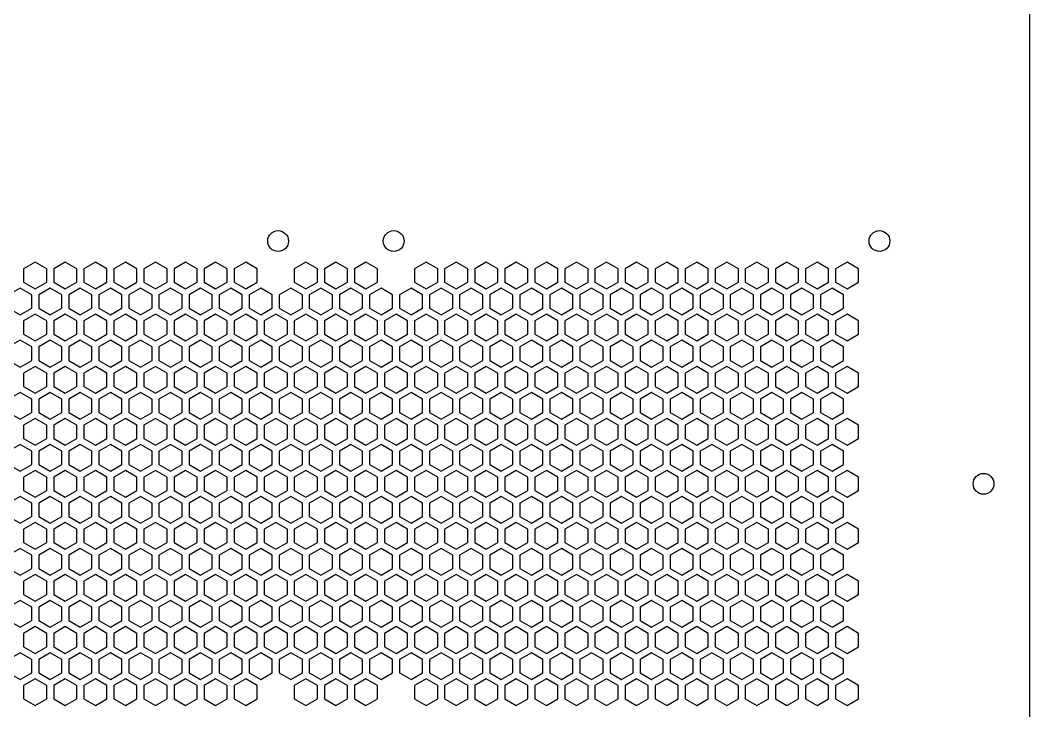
# Model space of a CAD drawing. Header units: millimetres. Extents: x 0 to 430, y 0 to 500.
# Drawn here: x 211.8 to 430, y 200.9 to 350.3 of the extents above; entities that cross this region are included whole.
import ezdxf

# ---------------------------------------------------------------- set-up
doc = ezdxf.new("R2010")
doc.units = ezdxf.units.MM
doc.layers.add('CUT', color=1, linetype='CONTINUOUS')

msp = doc.modelspace()

# ---------------------------------------------------------------- linework, layer by layer
at = {"layer": 'CUT'}
msp.add_line((430, 0), (430, 500), dxfattribs=at)
for points in [[(217.5, 296.4767), (215, 297.9201), (212.5, 296.4767), (212.5, 293.5899), (215, 292.1466), (217.5, 293.5899)], [(224, 296.4767), (221.5, 297.9201), (219, 296.4767), (219, 293.5899), (221.5, 292.1466), (224, 293.5899)], [(230.5, 296.4767), (228, 297.9201), (225.5, 296.4767), (225.5, 293.5899), (228, 292.1466), (230.5, 293.5899)], [(237, 296.4767), (234.5, 297.9201), (232, 296.4767), (232, 293.5899), (234.5, 292.1466), (237, 293.5899)], [(243.5, 296.4767), (241, 297.9201), (238.5, 296.4767), (238.5, 293.5899), (241, 292.1466), (243.5, 293.5899)], [(250, 296.4767), (247.5, 297.9201), (245, 296.4767), (245, 293.5899), (247.5, 292.1466), (250, 293.5899)], [(256.5, 296.4767), (254, 297.9201), (251.5, 296.4767), (251.5, 293.5899), (254, 292.1466), (256.5, 293.5899)], [(263, 296.4767), (260.5, 297.9201), (258, 296.4767), (258, 293.5899), (260.5, 292.1466), (263, 293.5899)], [(276, 296.4767), (273.5, 297.9201), (271, 296.4767), (271, 293.5899), (273.5, 292.1466), (276, 293.5899)], [(282.5, 296.4767), (280, 297.9201), (277.5, 296.4767), (277.5, 293.5899), (280, 292.1466), (282.5, 293.5899)], [(289, 296.4767), (286.5, 297.9201), (284, 296.4767), (284, 293.5899), (286.5, 292.1466), (289, 293.5899)], [(302, 296.4767), (299.5, 297.9201), (297, 296.4767), (297, 293.5899), (299.5, 292.1466), (302, 293.5899)], [(308.5, 296.4767), (306, 297.9201), (303.5, 296.4767), (303.5, 293.5899), (306, 292.1466), (308.5, 293.5899)], [(315, 296.4767), (312.5, 297.9201), (310, 296.4767), (310, 293.5899), (312.5, 292.1466), (315, 293.5899)], [(321.5, 296.4767), (319, 297.9201), (316.5, 296.4767), (316.5, 293.5899), (319, 292.1466), (321.5, 293.5899)], [(328, 296.4767), (325.5, 297.9201), (323, 296.4767), (323, 293.5899), (325.5, 292.1466), (328, 293.5899)], [(334.5, 296.4767), (332, 297.9201), (329.5, 296.4767), (329.5, 293.5899), (332, 292.1466), (334.5, 293.5899)], [(341, 296.4767), (338.5, 297.9201), (336, 296.4767), (336, 293.5899), (338.5, 292.1466), (341, 293.5899)], [(347.5, 296.4767), (345, 297.9201), (342.5, 296.4767), (342.5, 293.5899), (345, 292.1466), (347.5, 293.5899)], [(354, 296.4767), (351.5, 297.9201), (349, 296.4767), (349, 293.5899), (351.5, 292.1466), (354, 293.5899)], [(360.5, 296.4767), (358, 297.9201), (355.5, 296.4767), (355.5, 293.5899), (358, 292.1466), (360.5, 293.5899)], [(367, 296.4767), (364.5, 297.9201), (362, 296.4767), (362, 293.5899), (364.5, 292.1466), (367, 293.5899)], [(373.5, 296.4767), (371, 297.9201), (368.5, 296.4767), (368.5, 293.5899), (371, 292.1466), (373.5, 293.5899)], [(380, 296.4767), (377.5, 297.9201), (375, 296.4767), (375, 293.5899), (377.5, 292.1466), (380, 293.5899)], [(386.5, 296.4767), (384, 297.9201), (381.5, 296.4767), (381.5, 293.5899), (384, 292.1466), (386.5, 293.5899)], [(393, 296.4767), (390.5, 297.9201), (388, 296.4767), (388, 293.5899), (390.5, 292.1466), (393, 293.5899)], [(214.25, 290.8475), (211.75, 292.2909), (209.25, 290.8475), (209.25, 287.9608), (211.75, 286.5174), (214.25, 287.9608)], [(220.75, 290.8475), (218.25, 292.2909), (215.75, 290.8475), (215.75, 287.9608), (218.25, 286.5174), (220.75, 287.9608)], [(227.25, 290.8475), (224.75, 292.2909), (222.25, 290.8475), (222.25, 287.9608), (224.75, 286.5174), (227.25, 287.9608)], [(233.75, 290.8475), (231.25, 292.2909), (228.75, 290.8475), (228.75, 287.9608), (231.25, 286.5174), (233.75, 287.9608)], [(240.25, 290.8475), (237.75, 292.2909), (235.25, 290.8475), (235.25, 287.9608), (237.75, 286.5174), (240.25, 287.9608)], [(246.75, 290.8475), (244.25, 292.2909), (241.75, 290.8475), (241.75, 287.9608), (244.25, 286.5174), (246.75, 287.9608)], [(253.25, 290.8475), (250.75, 292.2909), (248.25, 290.8475), (248.25, 287.9608), (250.75, 286.5174), (253.25, 287.9608)], [(259.75, 290.8475), (257.25, 292.2909), (254.75, 290.8475), (254.75, 287.9608), (257.25, 286.5174), (259.75, 287.9608)], [(266.25, 290.8475), (263.75, 292.2909), (261.25, 290.8475), (261.25, 287.9608), (263.75, 286.5174), (266.25, 287.9608)], [(272.75, 290.8475), (270.25, 292.2909), (267.75, 290.8475), (267.75, 287.9608), (270.25, 286.5174), (272.75, 287.9608)], [(279.25, 290.8475), (276.75, 292.2909), (274.25, 290.8475), (274.25, 287.9608), (276.75, 286.5174), (279.25, 287.9608)], [(285.75, 290.8475), (283.25, 292.2909), (280.75, 290.8475), (280.75, 287.9608), (283.25, 286.5174), (285.75, 287.9608)], [(292.25, 290.8475), (289.75, 292.2909), (287.25, 290.8475), (287.25, 287.9608), (289.75, 286.5174), (292.25, 287.9608)], [(298.75, 290.8475), (296.25, 292.2909), (293.75, 290.8475), (293.75, 287.9608), (296.25, 286.5174), (298.75, 287.9608)], [(305.25, 290.8475), (302.75, 292.2909), (300.25, 290.8475), (300.25, 287.9608), (302.75, 286.5174), (305.25, 287.9608)], [(311.75, 290.8475), (309.25, 292.2909), (306.75, 290.8475), (306.75, 287.9608), (309.25, 286.5174), (311.75, 287.9608)], [(318.25, 290.8475), (315.75, 292.2909), (313.25, 290.8475), (313.25, 287.9608), (315.75, 286.5174), (318.25, 287.9608)], [(324.75, 290.8475), (322.25, 292.2909), (319.75, 290.8475), (319.75, 287.9608), (322.25, 286.5174), (324.75, 287.9608)], [(331.25, 290.8475), (328.75, 292.2909), (326.25, 290.8475), (326.25, 287.9608), (328.75, 286.5174), (331.25, 287.9608)], [(337.75, 290.8475), (335.25, 292.2909), (332.75, 290.8475), (332.75, 287.9608), (335.25, 286.5174), (337.75, 287.9608)], [(344.25, 290.8475), (341.75, 292.2909), (339.25, 290.8475), (339.25, 287.9608), (341.75, 286.5174), (344.25, 287.9608)], [(350.75, 290.8475), (348.25, 292.2909), (345.75, 290.8475), (345.75, 287.9608), (348.25, 286.5174), (350.75, 287.9608)], [(357.25, 290.8475), (354.75, 292.2909), (352.25, 290.8475), (352.25, 287.9608), (354.75, 286.5174), (357.25, 287.9608)], [(363.75, 290.8475), (361.25, 292.2909), (358.75, 290.8475), (358.75, 287.9608), (361.25, 286.5174), (363.75, 287.9608)], [(370.25, 290.8475), (367.75, 292.2909), (365.25, 290.8475), (365.25, 287.9608), (367.75, 286.5174), (370.25, 287.9608)], [(376.75, 290.8475), (374.25, 292.2909), (371.75, 290.8475), (371.75, 287.9608), (374.25, 286.5174), (376.75, 287.9608)], [(383.25, 290.8475), (380.75, 292.2909), (378.25, 290.8475), (378.25, 287.9608), (380.75, 286.5174), (383.25, 287.9608)], [(389.75, 290.8475), (387.25, 292.2909), (384.75, 290.8475), (384.75, 287.9608), (387.25, 286.5174), (389.75, 287.9608)], [(217.5, 285.2184), (215, 286.6617), (212.5, 285.2184), (212.5, 282.3316), (215, 280.8882), (217.5, 282.3316)], [(224, 285.2184), (221.5, 286.6617), (219, 285.2184), (219, 282.3316), (221.5, 280.8882), (224, 282.3316)], [(230.5, 285.2184), (228, 286.6617), (225.5, 285.2184), (225.5, 282.3316), (228, 280.8882), (230.5, 282.3316)], [(237, 285.2184), (234.5, 286.6617), (232, 285.2184), (232, 282.3316), (234.5, 280.8882), (237, 282.3316)], [(243.5, 285.2184), (241, 286.6617), (238.5, 285.2184), (238.5, 282.3316), (241, 280.8882), (243.5, 282.3316)], [(250, 285.2184), (247.5, 286.6617), (245, 285.2184), (245, 282.3316), (247.5, 280.8882), (250, 282.3316)], [(256.5, 285.2184), (254, 286.6617), (251.5, 285.2184), (251.5, 282.3316), (254, 280.8882), (256.5, 282.3316)], [(263, 285.2184), (260.5, 286.6617), (258, 285.2184), (258, 282.3316), (260.5, 280.8882), (263, 282.3316)], [(269.5, 285.2184), (267, 286.6617), (264.5, 285.2184), (264.5, 282.3316), (267, 280.8882), (269.5, 282.3316)], [(276, 285.2184), (273.5, 286.6617), (271, 285.2184), (271, 282.3316), (273.5, 280.8882), (276, 282.3316)], [(282.5, 285.2184), (280, 286.6617), (277.5, 285.2184), (277.5, 282.3316), (280, 280.8882), (282.5, 282.3316)], [(289, 285.2184), (286.5, 286.6617), (284, 285.2184), (284, 282.3316), (286.5, 280.8882), (289, 282.3316)], [(295.5, 285.2184), (293, 286.6617), (290.5, 285.2184), (290.5, 282.3316), (293, 280.8882), (295.5, 282.3316)], [(302, 285.2184), (299.5, 286.6617), (297, 285.2184), (297, 282.3316), (299.5, 280.8882), (302, 282.3316)], [(308.5, 285.2184), (306, 286.6617), (303.5, 285.2184), (303.5, 282.3316), (306, 280.8882), (308.5, 282.3316)], [(315, 285.2184), (312.5, 286.6617), (310, 285.2184), (310, 282.3316), (312.5, 280.8882), (315, 282.3316)], [(321.5, 285.2184), (319, 286.6617), (316.5, 285.2184), (316.5, 282.3316), (319, 280.8882), (321.5, 282.3316)], [(328, 285.2184), (325.5, 286.6617), (323, 285.2184), (323, 282.3316), (325.5, 280.8882), (328, 282.3316)], [(334.5, 285.2184), (332, 286.6617), (329.5, 285.2184), (329.5, 282.3316), (332, 280.8882), (334.5, 282.3316)], [(341, 285.2184), (338.5, 286.6617), (336, 285.2184), (336, 282.3316), (338.5, 280.8882), (341, 282.3316)], [(347.5, 285.2184), (345, 286.6617), (342.5, 285.2184), (342.5, 282.3316), (345, 280.8882), (347.5, 282.3316)], [(354, 285.2184), (351.5, 286.6617), (349, 285.2184), (349, 282.3316), (351.5, 280.8882), (354, 282.3316)], [(360.5, 285.2184), (358, 286.6617), (355.5, 285.2184), (355.5, 282.3316), (358, 280.8882), (360.5, 282.3316)], [(367, 285.2184), (364.5, 286.6617), (362, 285.2184), (362, 282.3316), (364.5, 280.8882), (367, 282.3316)], [(373.5, 285.2184), (371, 286.6617), (368.5, 285.2184), (368.5, 282.3316), (371, 280.8882), (373.5, 282.3316)], [(380, 285.2184), (377.5, 286.6617), (375, 285.2184), (375, 282.3316), (377.5, 280.8882), (380, 282.3316)], [(386.5, 285.2184), (384, 286.6617), (381.5, 285.2184), (381.5, 282.3316), (384, 280.8882), (386.5, 282.3316)], [(393, 285.2184), (390.5, 286.6617), (388, 285.2184), (388, 282.3316), (390.5, 280.8882), (393, 282.3316)], [(214.25, 279.5892), (211.75, 281.0326), (209.25, 279.5892), (209.25, 276.7024), (211.75, 275.2591), (214.25, 276.7024)], [(220.75, 279.5892), (218.25, 281.0326), (215.75, 279.5892), (215.75, 276.7024), (218.25, 275.2591), (220.75, 276.7024)], [(227.25, 279.5892), (224.75, 281.0326), (222.25, 279.5892), (222.25, 276.7024), (224.75, 275.2591), (227.25, 276.7024)], [(233.75, 279.5892), (231.25, 281.0326), (228.75, 279.5892), (228.75, 276.7024), (231.25, 275.2591), (233.75, 276.7024)], [(240.25, 279.5892), (237.75, 281.0326), (235.25, 279.5892), (235.25, 276.7024), (237.75, 275.2591), (240.25, 276.7024)], [(246.75, 279.5892), (244.25, 281.0326), (241.75, 279.5892), (241.75, 276.7024), (244.25, 275.2591), (246.75, 276.7024)], [(253.25, 279.5892), (250.75, 281.0326), (248.25, 279.5892), (248.25, 276.7024), (250.75, 275.2591), (253.25, 276.7024)], [(259.75, 279.5892), (257.25, 281.0326), (254.75, 279.5892), (254.75, 276.7024), (257.25, 275.2591), (259.75, 276.7024)], [(266.25, 279.5892), (263.75, 281.0326), (261.25, 279.5892), (261.25, 276.7024), (263.75, 275.2591), (266.25, 276.7024)], [(272.75, 279.5892), (270.25, 281.0326), (267.75, 279.5892), (267.75, 276.7024), (270.25, 275.2591), (272.75, 276.7024)], [(279.25, 279.5892), (276.75, 281.0326), (274.25, 279.5892), (274.25, 276.7024), (276.75, 275.2591), (279.25, 276.7024)], [(285.75, 279.5892), (283.25, 281.0326), (280.75, 279.5892), (280.75, 276.7024), (283.25, 275.2591), (285.75, 276.7024)], [(292.25, 279.5892), (289.75, 281.0326), (287.25, 279.5892), (287.25, 276.7024), (289.75, 275.2591), (292.25, 276.7024)], [(298.75, 279.5892), (296.25, 281.0326), (293.75, 279.5892), (293.75, 276.7024), (296.25, 275.2591), (298.75, 276.7024)], [(305.25, 279.5892), (302.75, 281.0326), (300.25, 279.5892), (300.25, 276.7024), (302.75, 275.2591), (305.25, 276.7024)], [(311.75, 279.5892), (309.25, 281.0326), (306.75, 279.5892), (306.75, 276.7024), (309.25, 275.2591), (311.75, 276.7024)], [(318.25, 279.5892), (315.75, 281.0326), (313.25, 279.5892), (313.25, 276.7024), (315.75, 275.2591), (318.25, 276.7024)], [(324.75, 279.5892), (322.25, 281.0326), (319.75, 279.5892), (319.75, 276.7024), (322.25, 275.2591), (324.75, 276.7024)], [(331.25, 279.5892), (328.75, 281.0326), (326.25, 279.5892), (326.25, 276.7024), (328.75, 275.2591), (331.25, 276.7024)], [(337.75, 279.5892), (335.25, 281.0326), (332.75, 279.5892), (332.75, 276.7024), (335.25, 275.2591), (337.75, 276.7024)], [(344.25, 279.5892), (341.75, 281.0326), (339.25, 279.5892), (339.25, 276.7024), (341.75, 275.2591), (344.25, 276.7024)], [(350.75, 279.5892), (348.25, 281.0326), (345.75, 279.5892), (345.75, 276.7024), (348.25, 275.2591), (350.75, 276.7024)], [(357.25, 279.5892), (354.75, 281.0326), (352.25, 279.5892), (352.25, 276.7024), (354.75, 275.2591), (357.25, 276.7024)], [(363.75, 279.5892), (361.25, 281.0326), (358.75, 279.5892), (358.75, 276.7024), (361.25, 275.2591), (363.75, 276.7024)], [(370.25, 279.5892), (367.75, 281.0326), (365.25, 279.5892), (365.25, 276.7024), (367.75, 275.2591), (370.25, 276.7024)], [(376.75, 279.5892), (374.25, 281.0326), (371.75, 279.5892), (371.75, 276.7024), (374.25, 275.2591), (376.75, 276.7024)], [(383.25, 279.5892), (380.75, 281.0326), (378.25, 279.5892), (378.25, 276.7024), (380.75, 275.2591), (383.25, 276.7024)], [(389.75, 279.5892), (387.25, 281.0326), (384.75, 279.5892), (384.75, 276.7024), (387.25, 275.2591), (389.75, 276.7024)], [(217.5, 273.96), (215, 275.4034), (212.5, 273.96), (212.5, 271.0733), (215, 269.6299), (217.5, 271.0733)], [(224, 273.96), (221.5, 275.4034), (219, 273.96), (219, 271.0733), (221.5, 269.6299), (224, 271.0733)], [(230.5, 273.96), (228, 275.4034), (225.5, 273.96), (225.5, 271.0733), (228, 269.6299), (230.5, 271.0733)], [(237, 273.96), (234.5, 275.4034), (232, 273.96), (232, 271.0733), (234.5, 269.6299), (237, 271.0733)], [(243.5, 273.96), (241, 275.4034), (238.5, 273.96), (238.5, 271.0733), (241, 269.6299), (243.5, 271.0733)], [(250, 273.96), (247.5, 275.4034), (245, 273.96), (245, 271.0733), (247.5, 269.6299), (250, 271.0733)], [(256.5, 273.96), (254, 275.4034), (251.5, 273.96), (251.5, 271.0733), (254, 269.6299), (256.5, 271.0733)], [(263, 273.96), (260.5, 275.4034), (258, 273.96), (258, 271.0733), (260.5, 269.6299), (263, 271.0733)], [(269.5, 273.96), (267, 275.4034), (264.5, 273.96), (264.5, 271.0733), (267, 269.6299), (269.5, 271.0733)], [(276, 273.96), (273.5, 275.4034), (271, 273.96), (271, 271.0733), (273.5, 269.6299), (276, 271.0733)], [(282.5, 273.96), (280, 275.4034), (277.5, 273.96), (277.5, 271.0733), (280, 269.6299), (282.5, 271.0733)], [(289, 273.96), (286.5, 275.4034), (284, 273.96), (284, 271.0733), (286.5, 269.6299), (289, 271.0733)], [(295.5, 273.96), (293, 275.4034), (290.5, 273.96), (290.5, 271.0733), (293, 269.6299), (295.5, 271.0733)], [(302, 273.96), (299.5, 275.4034), (297, 273.96), (297, 271.0733), (299.5, 269.6299), (302, 271.0733)], [(308.5, 273.96), (306, 275.4034), (303.5, 273.96), (303.5, 271.0733), (306, 269.6299), (308.5, 271.0733)], [(315, 273.96), (312.5, 275.4034), (310, 273.96), (310, 271.0733), (312.5, 269.6299), (315, 271.0733)], [(321.5, 273.96), (319, 275.4034), (316.5, 273.96), (316.5, 271.0733), (319, 269.6299), (321.5, 271.0733)], [(328, 273.96), (325.5, 275.4034), (323, 273.96), (323, 271.0733), (325.5, 269.6299), (328, 271.0733)], [(334.5, 273.96), (332, 275.4034), (329.5, 273.96), (329.5, 271.0733), (332, 269.6299), (334.5, 271.0733)], [(341, 273.96), (338.5, 275.4034), (336, 273.96), (336, 271.0733), (338.5, 269.6299), (341, 271.0733)], [(347.5, 273.96), (345, 275.4034), (342.5, 273.96), (342.5, 271.0733), (345, 269.6299), (347.5, 271.0733)], [(354, 273.96), (351.5, 275.4034), (349, 273.96), (349, 271.0733), (351.5, 269.6299), (354, 271.0733)], [(360.5, 273.96), (358, 275.4034), (355.5, 273.96), (355.5, 271.0733), (358, 269.6299), (360.5, 271.0733)], [(367, 273.96), (364.5, 275.4034), (362, 273.96), (362, 271.0733), (364.5, 269.6299), (367, 271.0733)], [(373.5, 273.96), (371, 275.4034), (368.5, 273.96), (368.5, 271.0733), (371, 269.6299), (373.5, 271.0733)], [(380, 273.96), (377.5, 275.4034), (375, 273.96), (375, 271.0733), (377.5, 269.6299), (380, 271.0733)], [(386.5, 273.96), (384, 275.4034), (381.5, 273.96), (381.5, 271.0733), (384, 269.6299), (386.5, 271.0733)], [(393, 273.96), (390.5, 275.4034), (388, 273.96), (388, 271.0733), (390.5, 269.6299), (393, 271.0733)], [(214.25, 268.3309), (211.75, 269.7742), (209.25, 268.3309), (209.25, 265.4441), (211.75, 264.0007), (214.25, 265.4441)], [(220.75, 268.3309), (218.25, 269.7742), (215.75, 268.3309), (215.75, 265.4441), (218.25, 264.0007), (220.75, 265.4441)], [(227.25, 268.3309), (224.75, 269.7742), (222.25, 268.3309), (222.25, 265.4441), (224.75, 264.0007), (227.25, 265.4441)], [(233.75, 268.3309), (231.25, 269.7742), (228.75, 268.3309), (228.75, 265.4441), (231.25, 264.0007), (233.75, 265.4441)], [(240.25, 268.3309), (237.75, 269.7742), (235.25, 268.3309), (235.25, 265.4441), (237.75, 264.0007), (240.25, 265.4441)], [(246.75, 268.3309), (244.25, 269.7742), (241.75, 268.3309), (241.75, 265.4441), (244.25, 264.0007), (246.75, 265.4441)], [(253.25, 268.3309), (250.75, 269.7742), (248.25, 268.3309), (248.25, 265.4441), (250.75, 264.0007), (253.25, 265.4441)], [(259.75, 268.3309), (257.25, 269.7742), (254.75, 268.3309), (254.75, 265.4441), (257.25, 264.0007), (259.75, 265.4441)], [(266.25, 268.3309), (263.75, 269.7742), (261.25, 268.3309), (261.25, 265.4441), (263.75, 264.0007), (266.25, 265.4441)], [(272.75, 268.3309), (270.25, 269.7742), (267.75, 268.3309), (267.75, 265.4441), (270.25, 264.0007), (272.75, 265.4441)], [(279.25, 268.3309), (276.75, 269.7742), (274.25, 268.3309), (274.25, 265.4441), (276.75, 264.0007), (279.25, 265.4441)], [(285.75, 268.3309), (283.25, 269.7742), (280.75, 268.3309), (280.75, 265.4441), (283.25, 264.0007), (285.75, 265.4441)], [(292.25, 268.3309), (289.75, 269.7742), (287.25, 268.3309), (287.25, 265.4441), (289.75, 264.0007), (292.25, 265.4441)], [(298.75, 268.3309), (296.25, 269.7742), (293.75, 268.3309), (293.75, 265.4441), (296.25, 264.0007), (298.75, 265.4441)], [(305.25, 268.3309), (302.75, 269.7742), (300.25, 268.3309), (300.25, 265.4441), (302.75, 264.0007), (305.25, 265.4441)], [(311.75, 268.3309), (309.25, 269.7742), (306.75, 268.3309), (306.75, 265.4441), (309.25, 264.0007), (311.75, 265.4441)], [(318.25, 268.3309), (315.75, 269.7742), (313.25, 268.3309), (313.25, 265.4441), (315.75, 264.0007), (318.25, 265.4441)], [(324.75, 268.3309), (322.25, 269.7742), (319.75, 268.3309), (319.75, 265.4441), (322.25, 264.0007), (324.75, 265.4441)], [(331.25, 268.3309), (328.75, 269.7742), (326.25, 268.3309), (326.25, 265.4441), (328.75, 264.0007), (331.25, 265.4441)], [(337.75, 268.3309), (335.25, 269.7742), (332.75, 268.3309), (332.75, 265.4441), (335.25, 264.0007), (337.75, 265.4441)], [(344.25, 268.3309), (341.75, 269.7742), (339.25, 268.3309), (339.25, 265.4441), (341.75, 264.0007), (344.25, 265.4441)], [(350.75, 268.3309), (348.25, 269.7742), (345.75, 268.3309), (345.75, 265.4441), (348.25, 264.0007), (350.75, 265.4441)], [(357.25, 268.3309), (354.75, 269.7742), (352.25, 268.3309), (352.25, 265.4441), (354.75, 264.0007), (357.25, 265.4441)], [(363.75, 268.3309), (361.25, 269.7742), (358.75, 268.3309), (358.75, 265.4441), (361.25, 264.0007), (363.75, 265.4441)], [(370.25, 268.3309), (367.75, 269.7742), (365.25, 268.3309), (365.25, 265.4441), (367.75, 264.0007), (370.25, 265.4441)], [(376.75, 268.3309), (374.25, 269.7742), (371.75, 268.3309), (371.75, 265.4441), (374.25, 264.0007), (376.75, 265.4441)], [(383.25, 268.3309), (380.75, 269.7742), (378.25, 268.3309), (378.25, 265.4441), (380.75, 264.0007), (383.25, 265.4441)], [(389.75, 268.3309), (387.25, 269.7742), (384.75, 268.3309), (384.75, 265.4441), (387.25, 264.0007), (389.75, 265.4441)], [(217.5, 262.7017), (215, 264.1451), (212.5, 262.7017), (212.5, 259.815), (215, 258.3716), (217.5, 259.815)], [(224, 262.7017), (221.5, 264.1451), (219, 262.7017), (219, 259.815), (221.5, 258.3716), (224, 259.815)], [(230.5, 262.7017), (228, 264.1451), (225.5, 262.7017), (225.5, 259.815), (228, 258.3716), (230.5, 259.815)], [(237, 262.7017), (234.5, 264.1451), (232, 262.7017), (232, 259.815), (234.5, 258.3716), (237, 259.815)], [(243.5, 262.7017), (241, 264.1451), (238.5, 262.7017), (238.5, 259.815), (241, 258.3716), (243.5, 259.815)], [(250, 262.7017), (247.5, 264.1451), (245, 262.7017), (245, 259.815), (247.5, 258.3716), (250, 259.815)], [(256.5, 262.7017), (254, 264.1451), (251.5, 262.7017), (251.5, 259.815), (254, 258.3716), (256.5, 259.815)], [(263, 262.7017), (260.5, 264.1451), (258, 262.7017), (258, 259.815), (260.5, 258.3716), (263, 259.815)], [(269.5, 262.7017), (267, 264.1451), (264.5, 262.7017), (264.5, 259.815), (267, 258.3716), (269.5, 259.815)], [(276, 262.7017), (273.5, 264.1451), (271, 262.7017), (271, 259.815), (273.5, 258.3716), (276, 259.815)], [(282.5, 262.7017), (280, 264.1451), (277.5, 262.7017), (277.5, 259.815), (280, 258.3716), (282.5, 259.815)], [(289, 262.7017), (286.5, 264.1451), (284, 262.7017), (284, 259.815), (286.5, 258.3716), (289, 259.815)], [(295.5, 262.7017), (293, 264.1451), (290.5, 262.7017), (290.5, 259.815), (293, 258.3716), (295.5, 259.815)], [(302, 262.7017), (299.5, 264.1451), (297, 262.7017), (297, 259.815), (299.5, 258.3716), (302, 259.815)], [(308.5, 262.7017), (306, 264.1451), (303.5, 262.7017), (303.5, 259.815), (306, 258.3716), (308.5, 259.815)], [(315, 262.7017), (312.5, 264.1451), (310, 262.7017), (310, 259.815), (312.5, 258.3716), (315, 259.815)], [(321.5, 262.7017), (319, 264.1451), (316.5, 262.7017), (316.5, 259.815), (319, 258.3716), (321.5, 259.815)], [(328, 262.7017), (325.5, 264.1451), (323, 262.7017), (323, 259.815), (325.5, 258.3716), (328, 259.815)], [(334.5, 262.7017), (332, 264.1451), (329.5, 262.7017), (329.5, 259.815), (332, 258.3716), (334.5, 259.815)], [(341, 262.7017), (338.5, 264.1451), (336, 262.7017), (336, 259.815), (338.5, 258.3716), (341, 259.815)], [(347.5, 262.7017), (345, 264.1451), (342.5, 262.7017), (342.5, 259.815), (345, 258.3716), (347.5, 259.815)], [(354, 262.7017), (351.5, 264.1451), (349, 262.7017), (349, 259.815), (351.5, 258.3716), (354, 259.815)], [(360.5, 262.7017), (358, 264.1451), (355.5, 262.7017), (355.5, 259.815), (358, 258.3716), (360.5, 259.815)], [(367, 262.7017), (364.5, 264.1451), (362, 262.7017), (362, 259.815), (364.5, 258.3716), (367, 259.815)], [(373.5, 262.7017), (371, 264.1451), (368.5, 262.7017), (368.5, 259.815), (371, 258.3716), (373.5, 259.815)], [(380, 262.7017), (377.5, 264.1451), (375, 262.7017), (375, 259.815), (377.5, 258.3716), (380, 259.815)], [(386.5, 262.7017), (384, 264.1451), (381.5, 262.7017), (381.5, 259.815), (384, 258.3716), (386.5, 259.815)], [(393, 262.7017), (390.5, 264.1451), (388, 262.7017), (388, 259.815), (390.5, 258.3716), (393, 259.815)], [(214.25, 257.0725), (211.75, 258.5159), (209.25, 257.0725), (209.25, 254.1858), (211.75, 252.7424), (214.25, 254.1858)], [(220.75, 257.0725), (218.25, 258.5159), (215.75, 257.0725), (215.75, 254.1858), (218.25, 252.7424), (220.75, 254.1858)], [(227.25, 257.0725), (224.75, 258.5159), (222.25, 257.0725), (222.25, 254.1858), (224.75, 252.7424), (227.25, 254.1858)], [(233.75, 257.0725), (231.25, 258.5159), (228.75, 257.0725), (228.75, 254.1858), (231.25, 252.7424), (233.75, 254.1858)], [(240.25, 257.0725), (237.75, 258.5159), (235.25, 257.0725), (235.25, 254.1858), (237.75, 252.7424), (240.25, 254.1858)], [(246.75, 257.0725), (244.25, 258.5159), (241.75, 257.0725), (241.75, 254.1858), (244.25, 252.7424), (246.75, 254.1858)], [(253.25, 257.0725), (250.75, 258.5159), (248.25, 257.0725), (248.25, 254.1858), (250.75, 252.7424), (253.25, 254.1858)], [(259.75, 257.0725), (257.25, 258.5159), (254.75, 257.0725), (254.75, 254.1858), (257.25, 252.7424), (259.75, 254.1858)], [(266.25, 257.0725), (263.75, 258.5159), (261.25, 257.0725), (261.25, 254.1858), (263.75, 252.7424), (266.25, 254.1858)], [(272.75, 257.0725), (270.25, 258.5159), (267.75, 257.0725), (267.75, 254.1858), (270.25, 252.7424), (272.75, 254.1858)], [(279.25, 257.0725), (276.75, 258.5159), (274.25, 257.0725), (274.25, 254.1858), (276.75, 252.7424), (279.25, 254.1858)], [(285.75, 257.0725), (283.25, 258.5159), (280.75, 257.0725), (280.75, 254.1858), (283.25, 252.7424), (285.75, 254.1858)], [(292.25, 257.0725), (289.75, 258.5159), (287.25, 257.0725), (287.25, 254.1858), (289.75, 252.7424), (292.25, 254.1858)], [(298.75, 257.0725), (296.25, 258.5159), (293.75, 257.0725), (293.75, 254.1858), (296.25, 252.7424), (298.75, 254.1858)], [(305.25, 257.0725), (302.75, 258.5159), (300.25, 257.0725), (300.25, 254.1858), (302.75, 252.7424), (305.25, 254.1858)], [(311.75, 257.0725), (309.25, 258.5159), (306.75, 257.0725), (306.75, 254.1858), (309.25, 252.7424), (311.75, 254.1858)], [(318.25, 257.0725), (315.75, 258.5159), (313.25, 257.0725), (313.25, 254.1858), (315.75, 252.7424), (318.25, 254.1858)], [(324.75, 257.0725), (322.25, 258.5159), (319.75, 257.0725), (319.75, 254.1858), (322.25, 252.7424), (324.75, 254.1858)], [(331.25, 257.0725), (328.75, 258.5159), (326.25, 257.0725), (326.25, 254.1858), (328.75, 252.7424), (331.25, 254.1858)], [(337.75, 257.0725), (335.25, 258.5159), (332.75, 257.0725), (332.75, 254.1858), (335.25, 252.7424), (337.75, 254.1858)], [(344.25, 257.0725), (341.75, 258.5159), (339.25, 257.0725), (339.25, 254.1858), (341.75, 252.7424), (344.25, 254.1858)], [(350.75, 257.0725), (348.25, 258.5159), (345.75, 257.0725), (345.75, 254.1858), (348.25, 252.7424), (350.75, 254.1858)], [(357.25, 257.0725), (354.75, 258.5159), (352.25, 257.0725), (352.25, 254.1858), (354.75, 252.7424), (357.25, 254.1858)], [(363.75, 257.0725), (361.25, 258.5159), (358.75, 257.0725), (358.75, 254.1858), (361.25, 252.7424), (363.75, 254.1858)], [(370.25, 257.0725), (367.75, 258.5159), (365.25, 257.0725), (365.25, 254.1858), (367.75, 252.7424), (370.25, 254.1858)], [(376.75, 257.0725), (374.25, 258.5159), (371.75, 257.0725), (371.75, 254.1858), (374.25, 252.7424), (376.75, 254.1858)], [(383.25, 257.0725), (380.75, 258.5159), (378.25, 257.0725), (378.25, 254.1858), (380.75, 252.7424), (383.25, 254.1858)], [(389.75, 257.0725), (387.25, 258.5159), (384.75, 257.0725), (384.75, 254.1858), (387.25, 252.7424), (389.75, 254.1858)], [(217.5, 251.4434), (215, 252.8868), (212.5, 251.4434), (212.5, 248.5566), (215, 247.1132), (217.5, 248.5566)], [(224, 251.4434), (221.5, 252.8868), (219, 251.4434), (219, 248.5566), (221.5, 247.1132), (224, 248.5566)], [(230.5, 251.4434), (228, 252.8868), (225.5, 251.4434), (225.5, 248.5566), (228, 247.1132), (230.5, 248.5566)], [(237, 251.4434), (234.5, 252.8868), (232, 251.4434), (232, 248.5566), (234.5, 247.1132), (237, 248.5566)], [(243.5, 251.4434), (241, 252.8868), (238.5, 251.4434), (238.5, 248.5566), (241, 247.1132), (243.5, 248.5566)], [(250, 251.4434), (247.5, 252.8868), (245, 251.4434), (245, 248.5566), (247.5, 247.1132), (250, 248.5566)], [(256.5, 251.4434), (254, 252.8868), (251.5, 251.4434), (251.5, 248.5566), (254, 247.1132), (256.5, 248.5566)], [(263, 251.4434), (260.5, 252.8868), (258, 251.4434), (258, 248.5566), (260.5, 247.1132), (263, 248.5566)], [(269.5, 251.4434), (267, 252.8868), (264.5, 251.4434), (264.5, 248.5566), (267, 247.1132), (269.5, 248.5566)], [(276, 251.4434), (273.5, 252.8868), (271, 251.4434), (271, 248.5566), (273.5, 247.1132), (276, 248.5566)], [(282.5, 251.4434), (280, 252.8868), (277.5, 251.4434), (277.5, 248.5566), (280, 247.1132), (282.5, 248.5566)], [(289, 251.4434), (286.5, 252.8868), (284, 251.4434), (284, 248.5566), (286.5, 247.1132), (289, 248.5566)], [(295.5, 251.4434), (293, 252.8868), (290.5, 251.4434), (290.5, 248.5566), (293, 247.1132), (295.5, 248.5566)], [(302, 251.4434), (299.5, 252.8868), (297, 251.4434), (297, 248.5566), (299.5, 247.1132), (302, 248.5566)], [(308.5, 251.4434), (306, 252.8868), (303.5, 251.4434), (303.5, 248.5566), (306, 247.1132), (308.5, 248.5566)], [(315, 251.4434), (312.5, 252.8868), (310, 251.4434), (310, 248.5566), (312.5, 247.1132), (315, 248.5566)], [(321.5, 251.4434), (319, 252.8868), (316.5, 251.4434), (316.5, 248.5566), (319, 247.1132), (321.5, 248.5566)], [(328, 251.4434), (325.5, 252.8868), (323, 251.4434), (323, 248.5566), (325.5, 247.1132), (328, 248.5566)], [(334.5, 251.4434), (332, 252.8868), (329.5, 251.4434), (329.5, 248.5566), (332, 247.1132), (334.5, 248.5566)], [(341, 251.4434), (338.5, 252.8868), (336, 251.4434), (336, 248.5566), (338.5, 247.1132), (341, 248.5566)], [(347.5, 251.4434), (345, 252.8868), (342.5, 251.4434), (342.5, 248.5566), (345, 247.1132), (347.5, 248.5566)], [(354, 251.4434), (351.5, 252.8868), (349, 251.4434), (349, 248.5566), (351.5, 247.1132), (354, 248.5566)], [(360.5, 251.4434), (358, 252.8868), (355.5, 251.4434), (355.5, 248.5566), (358, 247.1132), (360.5, 248.5566)], [(367, 251.4434), (364.5, 252.8868), (362, 251.4434), (362, 248.5566), (364.5, 247.1132), (367, 248.5566)], [(373.5, 251.4434), (371, 252.8868), (368.5, 251.4434), (368.5, 248.5566), (371, 247.1132), (373.5, 248.5566)], [(380, 251.4434), (377.5, 252.8868), (375, 251.4434), (375, 248.5566), (377.5, 247.1132), (380, 248.5566)], [(386.5, 251.4434), (384, 252.8868), (381.5, 251.4434), (381.5, 248.5566), (384, 247.1132), (386.5, 248.5566)], [(393, 251.4434), (390.5, 252.8868), (388, 251.4434), (388, 248.5566), (390.5, 247.1132), (393, 248.5566)], [(214.25, 245.8142), (211.75, 247.2576), (209.25, 245.8142), (209.25, 242.9275), (211.75, 241.4841), (214.25, 242.9275)], [(220.75, 245.8142), (218.25, 247.2576), (215.75, 245.8142), (215.75, 242.9275), (218.25, 241.4841), (220.75, 242.9275)], [(227.25, 245.8142), (224.75, 247.2576), (222.25, 245.8142), (222.25, 242.9275), (224.75, 241.4841), (227.25, 242.9275)], [(233.75, 245.8142), (231.25, 247.2576), (228.75, 245.8142), (228.75, 242.9275), (231.25, 241.4841), (233.75, 242.9275)], [(240.25, 245.8142), (237.75, 247.2576), (235.25, 245.8142), (235.25, 242.9275), (237.75, 241.4841), (240.25, 242.9275)], [(246.75, 245.8142), (244.25, 247.2576), (241.75, 245.8142), (241.75, 242.9275), (244.25, 241.4841), (246.75, 242.9275)], [(253.25, 245.8142), (250.75, 247.2576), (248.25, 245.8142), (248.25, 242.9275), (250.75, 241.4841), (253.25, 242.9275)], [(259.75, 245.8142), (257.25, 247.2576), (254.75, 245.8142), (254.75, 242.9275), (257.25, 241.4841), (259.75, 242.9275)], [(266.25, 245.8142), (263.75, 247.2576), (261.25, 245.8142), (261.25, 242.9275), (263.75, 241.4841), (266.25, 242.9275)], [(272.75, 245.8142), (270.25, 247.2576), (267.75, 245.8142), (267.75, 242.9275), (270.25, 241.4841), (272.75, 242.9275)], [(279.25, 245.8142), (276.75, 247.2576), (274.25, 245.8142), (274.25, 242.9275), (276.75, 241.4841), (279.25, 242.9275)], [(285.75, 245.8142), (283.25, 247.2576), (280.75, 245.8142), (280.75, 242.9275), (283.25, 241.4841), (285.75, 242.9275)], [(292.25, 245.8142), (289.75, 247.2576), (287.25, 245.8142), (287.25, 242.9275), (289.75, 241.4841), (292.25, 242.9275)], [(298.75, 245.8142), (296.25, 247.2576), (293.75, 245.8142), (293.75, 242.9275), (296.25, 241.4841), (298.75, 242.9275)], [(305.25, 245.8142), (302.75, 247.2576), (300.25, 245.8142), (300.25, 242.9275), (302.75, 241.4841), (305.25, 242.9275)], [(311.75, 245.8142), (309.25, 247.2576), (306.75, 245.8142), (306.75, 242.9275), (309.25, 241.4841), (311.75, 242.9275)], [(318.25, 245.8142), (315.75, 247.2576), (313.25, 245.8142), (313.25, 242.9275), (315.75, 241.4841), (318.25, 242.9275)], [(324.75, 245.8142), (322.25, 247.2576), (319.75, 245.8142), (319.75, 242.9275), (322.25, 241.4841), (324.75, 242.9275)], [(331.25, 245.8142), (328.75, 247.2576), (326.25, 245.8142), (326.25, 242.9275), (328.75, 241.4841), (331.25, 242.9275)], [(337.75, 245.8142), (335.25, 247.2576), (332.75, 245.8142), (332.75, 242.9275), (335.25, 241.4841), (337.75, 242.9275)], [(344.25, 245.8142), (341.75, 247.2576), (339.25, 245.8142), (339.25, 242.9275), (341.75, 241.4841), (344.25, 242.9275)], [(350.75, 245.8142), (348.25, 247.2576), (345.75, 245.8142), (345.75, 242.9275), (348.25, 241.4841), (350.75, 242.9275)], [(357.25, 245.8142), (354.75, 247.2576), (352.25, 245.8142), (352.25, 242.9275), (354.75, 241.4841), (357.25, 242.9275)], [(363.75, 245.8142), (361.25, 247.2576), (358.75, 245.8142), (358.75, 242.9275), (361.25, 241.4841), (363.75, 242.9275)], [(370.25, 245.8142), (367.75, 247.2576), (365.25, 245.8142), (365.25, 242.9275), (367.75, 241.4841), (370.25, 242.9275)], [(376.75, 245.8142), (374.25, 247.2576), (371.75, 245.8142), (371.75, 242.9275), (374.25, 241.4841), (376.75, 242.9275)], [(383.25, 245.8142), (380.75, 247.2576), (378.25, 245.8142), (378.25, 242.9275), (380.75, 241.4841), (383.25, 242.9275)], [(389.75, 245.8142), (387.25, 247.2576), (384.75, 245.8142), (384.75, 242.9275), (387.25, 241.4841), (389.75, 242.9275)], [(217.5, 240.185), (215, 241.6284), (212.5, 240.185), (212.5, 237.2983), (215, 235.8549), (217.5, 237.2983)], [(224, 240.185), (221.5, 241.6284), (219, 240.185), (219, 237.2983), (221.5, 235.8549), (224, 237.2983)], [(230.5, 240.185), (228, 241.6284), (225.5, 240.185), (225.5, 237.2983), (228, 235.8549), (230.5, 237.2983)], [(237, 240.185), (234.5, 241.6284), (232, 240.185), (232, 237.2983), (234.5, 235.8549), (237, 237.2983)], [(243.5, 240.185), (241, 241.6284), (238.5, 240.185), (238.5, 237.2983), (241, 235.8549), (243.5, 237.2983)], [(250, 240.185), (247.5, 241.6284), (245, 240.185), (245, 237.2983), (247.5, 235.8549), (250, 237.2983)], [(256.5, 240.185), (254, 241.6284), (251.5, 240.185), (251.5, 237.2983), (254, 235.8549), (256.5, 237.2983)], [(263, 240.185), (260.5, 241.6284), (258, 240.185), (258, 237.2983), (260.5, 235.8549), (263, 237.2983)], [(269.5, 240.185), (267, 241.6284), (264.5, 240.185), (264.5, 237.2983), (267, 235.8549), (269.5, 237.2983)], [(276, 240.185), (273.5, 241.6284), (271, 240.185), (271, 237.2983), (273.5, 235.8549), (276, 237.2983)], [(282.5, 240.185), (280, 241.6284), (277.5, 240.185), (277.5, 237.2983), (280, 235.8549), (282.5, 237.2983)], [(289, 240.185), (286.5, 241.6284), (284, 240.185), (284, 237.2983), (286.5, 235.8549), (289, 237.2983)], [(295.5, 240.185), (293, 241.6284), (290.5, 240.185), (290.5, 237.2983), (293, 235.8549), (295.5, 237.2983)], [(302, 240.185), (299.5, 241.6284), (297, 240.185), (297, 237.2983), (299.5, 235.8549), (302, 237.2983)], [(308.5, 240.185), (306, 241.6284), (303.5, 240.185), (303.5, 237.2983), (306, 235.8549), (308.5, 237.2983)], [(315, 240.185), (312.5, 241.6284), (310, 240.185), (310, 237.2983), (312.5, 235.8549), (315, 237.2983)], [(321.5, 240.185), (319, 241.6284), (316.5, 240.185), (316.5, 237.2983), (319, 235.8549), (321.5, 237.2983)], [(328, 240.185), (325.5, 241.6284), (323, 240.185), (323, 237.2983), (325.5, 235.8549), (328, 237.2983)], [(334.5, 240.185), (332, 241.6284), (329.5, 240.185), (329.5, 237.2983), (332, 235.8549), (334.5, 237.2983)], [(341, 240.185), (338.5, 241.6284), (336, 240.185), (336, 237.2983), (338.5, 235.8549), (341, 237.2983)], [(347.5, 240.185), (345, 241.6284), (342.5, 240.185), (342.5, 237.2983), (345, 235.8549), (347.5, 237.2983)], [(354, 240.185), (351.5, 241.6284), (349, 240.185), (349, 237.2983), (351.5, 235.8549), (354, 237.2983)], [(360.5, 240.185), (358, 241.6284), (355.5, 240.185), (355.5, 237.2983), (358, 235.8549), (360.5, 237.2983)], [(367, 240.185), (364.5, 241.6284), (362, 240.185), (362, 237.2983), (364.5, 235.8549), (367, 237.2983)], [(373.5, 240.185), (371, 241.6284), (368.5, 240.185), (368.5, 237.2983), (371, 235.8549), (373.5, 237.2983)], [(380, 240.185), (377.5, 241.6284), (375, 240.185), (375, 237.2983), (377.5, 235.8549), (380, 237.2983)], [(386.5, 240.185), (384, 241.6284), (381.5, 240.185), (381.5, 237.2983), (384, 235.8549), (386.5, 237.2983)], [(393, 240.185), (390.5, 241.6284), (388, 240.185), (388, 237.2983), (390.5, 235.8549), (393, 237.2983)], [(214.25, 234.5559), (211.75, 235.9993), (209.25, 234.5559), (209.25, 231.6691), (211.75, 230.2258), (214.25, 231.6691)], [(220.75, 234.5559), (218.25, 235.9993), (215.75, 234.5559), (215.75, 231.6691), (218.25, 230.2258), (220.75, 231.6691)], [(227.25, 234.5559), (224.75, 235.9993), (222.25, 234.5559), (222.25, 231.6691), (224.75, 230.2258), (227.25, 231.6691)], [(233.75, 234.5559), (231.25, 235.9993), (228.75, 234.5559), (228.75, 231.6691), (231.25, 230.2258), (233.75, 231.6691)], [(240.25, 234.5559), (237.75, 235.9993), (235.25, 234.5559), (235.25, 231.6691), (237.75, 230.2258), (240.25, 231.6691)], [(246.75, 234.5559), (244.25, 235.9993), (241.75, 234.5559), (241.75, 231.6691), (244.25, 230.2258), (246.75, 231.6691)], [(253.25, 234.5559), (250.75, 235.9993), (248.25, 234.5559), (248.25, 231.6691), (250.75, 230.2258), (253.25, 231.6691)], [(259.75, 234.5559), (257.25, 235.9993), (254.75, 234.5559), (254.75, 231.6691), (257.25, 230.2258), (259.75, 231.6691)], [(266.25, 234.5559), (263.75, 235.9993), (261.25, 234.5559), (261.25, 231.6691), (263.75, 230.2258), (266.25, 231.6691)], [(272.75, 234.5559), (270.25, 235.9993), (267.75, 234.5559), (267.75, 231.6691), (270.25, 230.2258), (272.75, 231.6691)], [(279.25, 234.5559), (276.75, 235.9993), (274.25, 234.5559), (274.25, 231.6691), (276.75, 230.2258), (279.25, 231.6691)], [(285.75, 234.5559), (283.25, 235.9993), (280.75, 234.5559), (280.75, 231.6691), (283.25, 230.2258), (285.75, 231.6691)], [(292.25, 234.5559), (289.75, 235.9993), (287.25, 234.5559), (287.25, 231.6691), (289.75, 230.2258), (292.25, 231.6691)], [(298.75, 234.5559), (296.25, 235.9993), (293.75, 234.5559), (293.75, 231.6691), (296.25, 230.2258), (298.75, 231.6691)], [(305.25, 234.5559), (302.75, 235.9993), (300.25, 234.5559), (300.25, 231.6691), (302.75, 230.2258), (305.25, 231.6691)], [(311.75, 234.5559), (309.25, 235.9993), (306.75, 234.5559), (306.75, 231.6691), (309.25, 230.2258), (311.75, 231.6691)], [(318.25, 234.5559), (315.75, 235.9993), (313.25, 234.5559), (313.25, 231.6691), (315.75, 230.2258), (318.25, 231.6691)], [(324.75, 234.5559), (322.25, 235.9993), (319.75, 234.5559), (319.75, 231.6691), (322.25, 230.2258), (324.75, 231.6691)], [(331.25, 234.5559), (328.75, 235.9993), (326.25, 234.5559), (326.25, 231.6691), (328.75, 230.2258), (331.25, 231.6691)], [(337.75, 234.5559), (335.25, 235.9993), (332.75, 234.5559), (332.75, 231.6691), (335.25, 230.2258), (337.75, 231.6691)], [(344.25, 234.5559), (341.75, 235.9993), (339.25, 234.5559), (339.25, 231.6691), (341.75, 230.2258), (344.25, 231.6691)], [(350.75, 234.5559), (348.25, 235.9993), (345.75, 234.5559), (345.75, 231.6691), (348.25, 230.2258), (350.75, 231.6691)], [(357.25, 234.5559), (354.75, 235.9993), (352.25, 234.5559), (352.25, 231.6691), (354.75, 230.2258), (357.25, 231.6691)], [(363.75, 234.5559), (361.25, 235.9993), (358.75, 234.5559), (358.75, 231.6691), (361.25, 230.2258), (363.75, 231.6691)], [(370.25, 234.5559), (367.75, 235.9993), (365.25, 234.5559), (365.25, 231.6691), (367.75, 230.2258), (370.25, 231.6691)], [(376.75, 234.5559), (374.25, 235.9993), (371.75, 234.5559), (371.75, 231.6691), (374.25, 230.2258), (376.75, 231.6691)], [(383.25, 234.5559), (380.75, 235.9993), (378.25, 234.5559), (378.25, 231.6691), (380.75, 230.2258), (383.25, 231.6691)], [(389.75, 234.5559), (387.25, 235.9993), (384.75, 234.5559), (384.75, 231.6691), (387.25, 230.2258), (389.75, 231.6691)], [(217.5, 228.9267), (215, 230.3701), (212.5, 228.9267), (212.5, 226.04), (215, 224.5966), (217.5, 226.04)], [(224, 228.9267), (221.5, 230.3701), (219, 228.9267), (219, 226.04), (221.5, 224.5966), (224, 226.04)], [(230.5, 228.9267), (228, 230.3701), (225.5, 228.9267), (225.5, 226.04), (228, 224.5966), (230.5, 226.04)], [(237, 228.9267), (234.5, 230.3701), (232, 228.9267), (232, 226.04), (234.5, 224.5966), (237, 226.04)], [(243.5, 228.9267), (241, 230.3701), (238.5, 228.9267), (238.5, 226.04), (241, 224.5966), (243.5, 226.04)], [(250, 228.9267), (247.5, 230.3701), (245, 228.9267), (245, 226.04), (247.5, 224.5966), (250, 226.04)], [(256.5, 228.9267), (254, 230.3701), (251.5, 228.9267), (251.5, 226.04), (254, 224.5966), (256.5, 226.04)], [(263, 228.9267), (260.5, 230.3701), (258, 228.9267), (258, 226.04), (260.5, 224.5966), (263, 226.04)], [(269.5, 228.9267), (267, 230.3701), (264.5, 228.9267), (264.5, 226.04), (267, 224.5966), (269.5, 226.04)], [(276, 228.9267), (273.5, 230.3701), (271, 228.9267), (271, 226.04), (273.5, 224.5966), (276, 226.04)], [(282.5, 228.9267), (280, 230.3701), (277.5, 228.9267), (277.5, 226.04), (280, 224.5966), (282.5, 226.04)], [(289, 228.9267), (286.5, 230.3701), (284, 228.9267), (284, 226.04), (286.5, 224.5966), (289, 226.04)], [(295.5, 228.9267), (293, 230.3701), (290.5, 228.9267), (290.5, 226.04), (293, 224.5966), (295.5, 226.04)], [(302, 228.9267), (299.5, 230.3701), (297, 228.9267), (297, 226.04), (299.5, 224.5966), (302, 226.04)], [(308.5, 228.9267), (306, 230.3701), (303.5, 228.9267), (303.5, 226.04), (306, 224.5966), (308.5, 226.04)], [(315, 228.9267), (312.5, 230.3701), (310, 228.9267), (310, 226.04), (312.5, 224.5966), (315, 226.04)], [(321.5, 228.9267), (319, 230.3701), (316.5, 228.9267), (316.5, 226.04), (319, 224.5966), (321.5, 226.04)], [(328, 228.9267), (325.5, 230.3701), (323, 228.9267), (323, 226.04), (325.5, 224.5966), (328, 226.04)], [(334.5, 228.9267), (332, 230.3701), (329.5, 228.9267), (329.5, 226.04), (332, 224.5966), (334.5, 226.04)], [(341, 228.9267), (338.5, 230.3701), (336, 228.9267), (336, 226.04), (338.5, 224.5966), (341, 226.04)], [(347.5, 228.9267), (345, 230.3701), (342.5, 228.9267), (342.5, 226.04), (345, 224.5966), (347.5, 226.04)], [(354, 228.9267), (351.5, 230.3701), (349, 228.9267), (349, 226.04), (351.5, 224.5966), (354, 226.04)], [(360.5, 228.9267), (358, 230.3701), (355.5, 228.9267), (355.5, 226.04), (358, 224.5966), (360.5, 226.04)], [(367, 228.9267), (364.5, 230.3701), (362, 228.9267), (362, 226.04), (364.5, 224.5966), (367, 226.04)], [(373.5, 228.9267), (371, 230.3701), (368.5, 228.9267), (368.5, 226.04), (371, 224.5966), (373.5, 226.04)], [(380, 228.9267), (377.5, 230.3701), (375, 228.9267), (375, 226.04), (377.5, 224.5966), (380, 226.04)], [(386.5, 228.9267), (384, 230.3701), (381.5, 228.9267), (381.5, 226.04), (384, 224.5966), (386.5, 226.04)], [(393, 228.9267), (390.5, 230.3701), (388, 228.9267), (388, 226.04), (390.5, 224.5966), (393, 226.04)], [(214.25, 223.2976), (211.75, 224.7409), (209.25, 223.2976), (209.25, 220.4108), (211.75, 218.9674), (214.25, 220.4108)], [(220.75, 223.2976), (218.25, 224.7409), (215.75, 223.2976), (215.75, 220.4108), (218.25, 218.9674), (220.75, 220.4108)], [(227.25, 223.2976), (224.75, 224.7409), (222.25, 223.2976), (222.25, 220.4108), (224.75, 218.9674), (227.25, 220.4108)], [(233.75, 223.2976), (231.25, 224.7409), (228.75, 223.2976), (228.75, 220.4108), (231.25, 218.9674), (233.75, 220.4108)], [(240.25, 223.2976), (237.75, 224.7409), (235.25, 223.2976), (235.25, 220.4108), (237.75, 218.9674), (240.25, 220.4108)], [(246.75, 223.2976), (244.25, 224.7409), (241.75, 223.2976), (241.75, 220.4108), (244.25, 218.9674), (246.75, 220.4108)], [(253.25, 223.2976), (250.75, 224.7409), (248.25, 223.2976), (248.25, 220.4108), (250.75, 218.9674), (253.25, 220.4108)], [(259.75, 223.2976), (257.25, 224.7409), (254.75, 223.2976), (254.75, 220.4108), (257.25, 218.9674), (259.75, 220.4108)], [(266.25, 223.2976), (263.75, 224.7409), (261.25, 223.2976), (261.25, 220.4108), (263.75, 218.9674), (266.25, 220.4108)], [(272.75, 223.2976), (270.25, 224.7409), (267.75, 223.2976), (267.75, 220.4108), (270.25, 218.9674), (272.75, 220.4108)], [(279.25, 223.2976), (276.75, 224.7409), (274.25, 223.2976), (274.25, 220.4108), (276.75, 218.9674), (279.25, 220.4108)], [(285.75, 223.2976), (283.25, 224.7409), (280.75, 223.2976), (280.75, 220.4108), (283.25, 218.9674), (285.75, 220.4108)], [(292.25, 223.2976), (289.75, 224.7409), (287.25, 223.2976), (287.25, 220.4108), (289.75, 218.9674), (292.25, 220.4108)], [(298.75, 223.2976), (296.25, 224.7409), (293.75, 223.2976), (293.75, 220.4108), (296.25, 218.9674), (298.75, 220.4108)], [(305.25, 223.2976), (302.75, 224.7409), (300.25, 223.2976), (300.25, 220.4108), (302.75, 218.9674), (305.25, 220.4108)], [(311.75, 223.2976), (309.25, 224.7409), (306.75, 223.2976), (306.75, 220.4108), (309.25, 218.9674), (311.75, 220.4108)], [(318.25, 223.2976), (315.75, 224.7409), (313.25, 223.2976), (313.25, 220.4108), (315.75, 218.9674), (318.25, 220.4108)], [(324.75, 223.2976), (322.25, 224.7409), (319.75, 223.2976), (319.75, 220.4108), (322.25, 218.9674), (324.75, 220.4108)], [(331.25, 223.2976), (328.75, 224.7409), (326.25, 223.2976), (326.25, 220.4108), (328.75, 218.9674), (331.25, 220.4108)], [(337.75, 223.2976), (335.25, 224.7409), (332.75, 223.2976), (332.75, 220.4108), (335.25, 218.9674), (337.75, 220.4108)], [(344.25, 223.2976), (341.75, 224.7409), (339.25, 223.2976), (339.25, 220.4108), (341.75, 218.9674), (344.25, 220.4108)], [(350.75, 223.2976), (348.25, 224.7409), (345.75, 223.2976), (345.75, 220.4108), (348.25, 218.9674), (350.75, 220.4108)], [(357.25, 223.2976), (354.75, 224.7409), (352.25, 223.2976), (352.25, 220.4108), (354.75, 218.9674), (357.25, 220.4108)], [(363.75, 223.2976), (361.25, 224.7409), (358.75, 223.2976), (358.75, 220.4108), (361.25, 218.9674), (363.75, 220.4108)], [(370.25, 223.2976), (367.75, 224.7409), (365.25, 223.2976), (365.25, 220.4108), (367.75, 218.9674), (370.25, 220.4108)], [(376.75, 223.2976), (374.25, 224.7409), (371.75, 223.2976), (371.75, 220.4108), (374.25, 218.9674), (376.75, 220.4108)], [(383.25, 223.2976), (380.75, 224.7409), (378.25, 223.2976), (378.25, 220.4108), (380.75, 218.9674), (383.25, 220.4108)], [(389.75, 223.2976), (387.25, 224.7409), (384.75, 223.2976), (384.75, 220.4108), (387.25, 218.9674), (389.75, 220.4108)], [(217.5, 217.6684), (215, 219.1118), (212.5, 217.6684), (212.5, 214.7816), (215, 213.3383), (217.5, 214.7816)], [(224, 217.6684), (221.5, 219.1118), (219, 217.6684), (219, 214.7816), (221.5, 213.3383), (224, 214.7816)], [(230.5, 217.6684), (228, 219.1118), (225.5, 217.6684), (225.5, 214.7816), (228, 213.3383), (230.5, 214.7816)], [(237, 217.6684), (234.5, 219.1118), (232, 217.6684), (232, 214.7816), (234.5, 213.3383), (237, 214.7816)], [(243.5, 217.6684), (241, 219.1118), (238.5, 217.6684), (238.5, 214.7816), (241, 213.3383), (243.5, 214.7816)], [(250, 217.6684), (247.5, 219.1118), (245, 217.6684), (245, 214.7816), (247.5, 213.3383), (250, 214.7816)], [(256.5, 217.6684), (254, 219.1118), (251.5, 217.6684), (251.5, 214.7816), (254, 213.3383), (256.5, 214.7816)], [(263, 217.6684), (260.5, 219.1118), (258, 217.6684), (258, 214.7816), (260.5, 213.3383), (263, 214.7816)], [(269.5, 217.6684), (267, 219.1118), (264.5, 217.6684), (264.5, 214.7816), (267, 213.3383), (269.5, 214.7816)], [(276, 217.6684), (273.5, 219.1118), (271, 217.6684), (271, 214.7816), (273.5, 213.3383), (276, 214.7816)], [(282.5, 217.6684), (280, 219.1118), (277.5, 217.6684), (277.5, 214.7816), (280, 213.3383), (282.5, 214.7816)], [(289, 217.6684), (286.5, 219.1118), (284, 217.6684), (284, 214.7816), (286.5, 213.3383), (289, 214.7816)], [(295.5, 217.6684), (293, 219.1118), (290.5, 217.6684), (290.5, 214.7816), (293, 213.3383), (295.5, 214.7816)], [(302, 217.6684), (299.5, 219.1118), (297, 217.6684), (297, 214.7816), (299.5, 213.3383), (302, 214.7816)], [(308.5, 217.6684), (306, 219.1118), (303.5, 217.6684), (303.5, 214.7816), (306, 213.3383), (308.5, 214.7816)], [(315, 217.6684), (312.5, 219.1118), (310, 217.6684), (310, 214.7816), (312.5, 213.3383), (315, 214.7816)], [(321.5, 217.6684), (319, 219.1118), (316.5, 217.6684), (316.5, 214.7816), (319, 213.3383), (321.5, 214.7816)], [(328, 217.6684), (325.5, 219.1118), (323, 217.6684), (323, 214.7816), (325.5, 213.3383), (328, 214.7816)], [(334.5, 217.6684), (332, 219.1118), (329.5, 217.6684), (329.5, 214.7816), (332, 213.3383), (334.5, 214.7816)], [(341, 217.6684), (338.5, 219.1118), (336, 217.6684), (336, 214.7816), (338.5, 213.3383), (341, 214.7816)], [(347.5, 217.6684), (345, 219.1118), (342.5, 217.6684), (342.5, 214.7816), (345, 213.3383), (347.5, 214.7816)], [(354, 217.6684), (351.5, 219.1118), (349, 217.6684), (349, 214.7816), (351.5, 213.3383), (354, 214.7816)], [(360.5, 217.6684), (358, 219.1118), (355.5, 217.6684), (355.5, 214.7816), (358, 213.3383), (360.5, 214.7816)], [(367, 217.6684), (364.5, 219.1118), (362, 217.6684), (362, 214.7816), (364.5, 213.3383), (367, 214.7816)], [(373.5, 217.6684), (371, 219.1118), (368.5, 217.6684), (368.5, 214.7816), (371, 213.3383), (373.5, 214.7816)], [(380, 217.6684), (377.5, 219.1118), (375, 217.6684), (375, 214.7816), (377.5, 213.3383), (380, 214.7816)], [(386.5, 217.6684), (384, 219.1118), (381.5, 217.6684), (381.5, 214.7816), (384, 213.3383), (386.5, 214.7816)], [(393, 217.6684), (390.5, 219.1118), (388, 217.6684), (388, 214.7816), (390.5, 213.3383), (393, 214.7816)], [(214.25, 212.0392), (211.75, 213.4826), (209.25, 212.0392), (209.25, 209.1525), (211.75, 207.7091), (214.25, 209.1525)], [(220.75, 212.0392), (218.25, 213.4826), (215.75, 212.0392), (215.75, 209.1525), (218.25, 207.7091), (220.75, 209.1525)], [(227.25, 212.0392), (224.75, 213.4826), (222.25, 212.0392), (222.25, 209.1525), (224.75, 207.7091), (227.25, 209.1525)], [(233.75, 212.0392), (231.25, 213.4826), (228.75, 212.0392), (228.75, 209.1525), (231.25, 207.7091), (233.75, 209.1525)], [(240.25, 212.0392), (237.75, 213.4826), (235.25, 212.0392), (235.25, 209.1525), (237.75, 207.7091), (240.25, 209.1525)], [(246.75, 212.0392), (244.25, 213.4826), (241.75, 212.0392), (241.75, 209.1525), (244.25, 207.7091), (246.75, 209.1525)], [(253.25, 212.0392), (250.75, 213.4826), (248.25, 212.0392), (248.25, 209.1525), (250.75, 207.7091), (253.25, 209.1525)], [(259.75, 212.0392), (257.25, 213.4826), (254.75, 212.0392), (254.75, 209.1525), (257.25, 207.7091), (259.75, 209.1525)], [(266.25, 212.0392), (263.75, 213.4826), (261.25, 212.0392), (261.25, 209.1525), (263.75, 207.7091), (266.25, 209.1525)], [(272.75, 212.0392), (270.25, 213.4826), (267.75, 212.0392), (267.75, 209.1525), (270.25, 207.7091), (272.75, 209.1525)], [(279.25, 212.0392), (276.75, 213.4826), (274.25, 212.0392), (274.25, 209.1525), (276.75, 207.7091), (279.25, 209.1525)], [(285.75, 212.0392), (283.25, 213.4826), (280.75, 212.0392), (280.75, 209.1525), (283.25, 207.7091), (285.75, 209.1525)], [(292.25, 212.0392), (289.75, 213.4826), (287.25, 212.0392), (287.25, 209.1525), (289.75, 207.7091), (292.25, 209.1525)], [(298.75, 212.0392), (296.25, 213.4826), (293.75, 212.0392), (293.75, 209.1525), (296.25, 207.7091), (298.75, 209.1525)], [(305.25, 212.0392), (302.75, 213.4826), (300.25, 212.0392), (300.25, 209.1525), (302.75, 207.7091), (305.25, 209.1525)], [(311.75, 212.0392), (309.25, 213.4826), (306.75, 212.0392), (306.75, 209.1525), (309.25, 207.7091), (311.75, 209.1525)], [(318.25, 212.0392), (315.75, 213.4826), (313.25, 212.0392), (313.25, 209.1525), (315.75, 207.7091), (318.25, 209.1525)], [(324.75, 212.0392), (322.25, 213.4826), (319.75, 212.0392), (319.75, 209.1525), (322.25, 207.7091), (324.75, 209.1525)], [(331.25, 212.0392), (328.75, 213.4826), (326.25, 212.0392), (326.25, 209.1525), (328.75, 207.7091), (331.25, 209.1525)], [(337.75, 212.0392), (335.25, 213.4826), (332.75, 212.0392), (332.75, 209.1525), (335.25, 207.7091), (337.75, 209.1525)], [(344.25, 212.0392), (341.75, 213.4826), (339.25, 212.0392), (339.25, 209.1525), (341.75, 207.7091), (344.25, 209.1525)], [(350.75, 212.0392), (348.25, 213.4826), (345.75, 212.0392), (345.75, 209.1525), (348.25, 207.7091), (350.75, 209.1525)], [(357.25, 212.0392), (354.75, 213.4826), (352.25, 212.0392), (352.25, 209.1525), (354.75, 207.7091), (357.25, 209.1525)], [(363.75, 212.0392), (361.25, 213.4826), (358.75, 212.0392), (358.75, 209.1525), (361.25, 207.7091), (363.75, 209.1525)], [(370.25, 212.0392), (367.75, 213.4826), (365.25, 212.0392), (365.25, 209.1525), (367.75, 207.7091), (370.25, 209.1525)], [(376.75, 212.0392), (374.25, 213.4826), (371.75, 212.0392), (371.75, 209.1525), (374.25, 207.7091), (376.75, 209.1525)], [(383.25, 212.0392), (380.75, 213.4826), (378.25, 212.0392), (378.25, 209.1525), (380.75, 207.7091), (383.25, 209.1525)], [(389.75, 212.0392), (387.25, 213.4826), (384.75, 212.0392), (384.75, 209.1525), (387.25, 207.7091), (389.75, 209.1525)], [(217.5, 206.4101), (215, 207.8534), (212.5, 206.4101), (212.5, 203.5233), (215, 202.0799), (217.5, 203.5233)], [(224, 206.4101), (221.5, 207.8534), (219, 206.4101), (219, 203.5233), (221.5, 202.0799), (224, 203.5233)], [(230.5, 206.4101), (228, 207.8534), (225.5, 206.4101), (225.5, 203.5233), (228, 202.0799), (230.5, 203.5233)], [(237, 206.4101), (234.5, 207.8534), (232, 206.4101), (232, 203.5233), (234.5, 202.0799), (237, 203.5233)], [(243.5, 206.4101), (241, 207.8534), (238.5, 206.4101), (238.5, 203.5233), (241, 202.0799), (243.5, 203.5233)], [(250, 206.4101), (247.5, 207.8534), (245, 206.4101), (245, 203.5233), (247.5, 202.0799), (250, 203.5233)], [(256.5, 206.4101), (254, 207.8534), (251.5, 206.4101), (251.5, 203.5233), (254, 202.0799), (256.5, 203.5233)], [(263, 206.4101), (260.5, 207.8534), (258, 206.4101), (258, 203.5233), (260.5, 202.0799), (263, 203.5233)], [(276, 206.4101), (273.5, 207.8534), (271, 206.4101), (271, 203.5233), (273.5, 202.0799), (276, 203.5233)], [(282.5, 206.4101), (280, 207.8534), (277.5, 206.4101), (277.5, 203.5233), (280, 202.0799), (282.5, 203.5233)], [(289, 206.4101), (286.5, 207.8534), (284, 206.4101), (284, 203.5233), (286.5, 202.0799), (289, 203.5233)], [(302, 206.4101), (299.5, 207.8534), (297, 206.4101), (297, 203.5233), (299.5, 202.0799), (302, 203.5233)], [(308.5, 206.4101), (306, 207.8534), (303.5, 206.4101), (303.5, 203.5233), (306, 202.0799), (308.5, 203.5233)], [(315, 206.4101), (312.5, 207.8534), (310, 206.4101), (310, 203.5233), (312.5, 202.0799), (315, 203.5233)], [(321.5, 206.4101), (319, 207.8534), (316.5, 206.4101), (316.5, 203.5233), (319, 202.0799), (321.5, 203.5233)], [(328, 206.4101), (325.5, 207.8534), (323, 206.4101), (323, 203.5233), (325.5, 202.0799), (328, 203.5233)], [(334.5, 206.4101), (332, 207.8534), (329.5, 206.4101), (329.5, 203.5233), (332, 202.0799), (334.5, 203.5233)], [(341, 206.4101), (338.5, 207.8534), (336, 206.4101), (336, 203.5233), (338.5, 202.0799), (341, 203.5233)], [(347.5, 206.4101), (345, 207.8534), (342.5, 206.4101), (342.5, 203.5233), (345, 202.0799), (347.5, 203.5233)], [(354, 206.4101), (351.5, 207.8534), (349, 206.4101), (349, 203.5233), (351.5, 202.0799), (354, 203.5233)], [(360.5, 206.4101), (358, 207.8534), (355.5, 206.4101), (355.5, 203.5233), (358, 202.0799), (360.5, 203.5233)], [(367, 206.4101), (364.5, 207.8534), (362, 206.4101), (362, 203.5233), (364.5, 202.0799), (367, 203.5233)], [(373.5, 206.4101), (371, 207.8534), (368.5, 206.4101), (368.5, 203.5233), (371, 202.0799), (373.5, 203.5233)], [(380, 206.4101), (377.5, 207.8534), (375, 206.4101), (375, 203.5233), (377.5, 202.0799), (380, 203.5233)], [(386.5, 206.4101), (384, 207.8534), (381.5, 206.4101), (381.5, 203.5233), (384, 202.0799), (386.5, 203.5233)], [(393, 206.4101), (390.5, 207.8534), (388, 206.4101), (388, 203.5233), (390.5, 202.0799), (393, 203.5233)]]:
    msp.add_lwpolyline(points, close=True, dxfattribs=at)
for centre in [(267.5, 302.5), (292.5, 302.5), (397.5, 302.5), (420, 250)]:
    msp.add_circle(centre, 2.25, dxfattribs=at)

doc.saveas('drawing.dxf')
